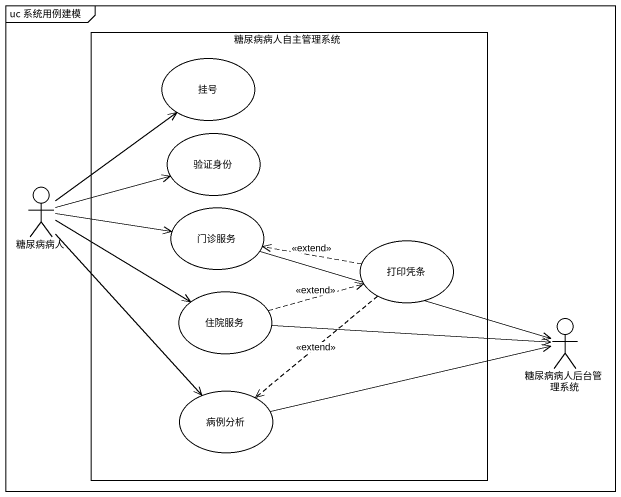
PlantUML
@startuml
mainframe uc 系统用例建模
rectangle 糖尿病病人自主管理系统 {
  usecase 挂号
  usecase 验证身份
  usecase 门诊服务
  usecase 打印凭条
  usecase 住院服务
  usecase 病例分析
}
actor 糖尿病病人
actor 糖尿病病人后台管理系统
糖尿病病人 -up-> 挂号
糖尿病病人 -right-> 验证身份
糖尿病病人 -right-> 门诊服务
糖尿病病人 -right-> 住院服务
糖尿病病人 --> 病例分析
门诊服务 -right-> 糖尿病病人后台管理系统
打印凭条 .left.> 门诊服务 : <<extend>>
打印凭条 ..> 病例分析 : <<extend>>
住院服务 .right.> 打印凭条 : <<extend>>
住院服务 -right-> 糖尿病病人后台管理系统
病例分析 -right-> 糖尿病病人后台管理系统
@enduml
